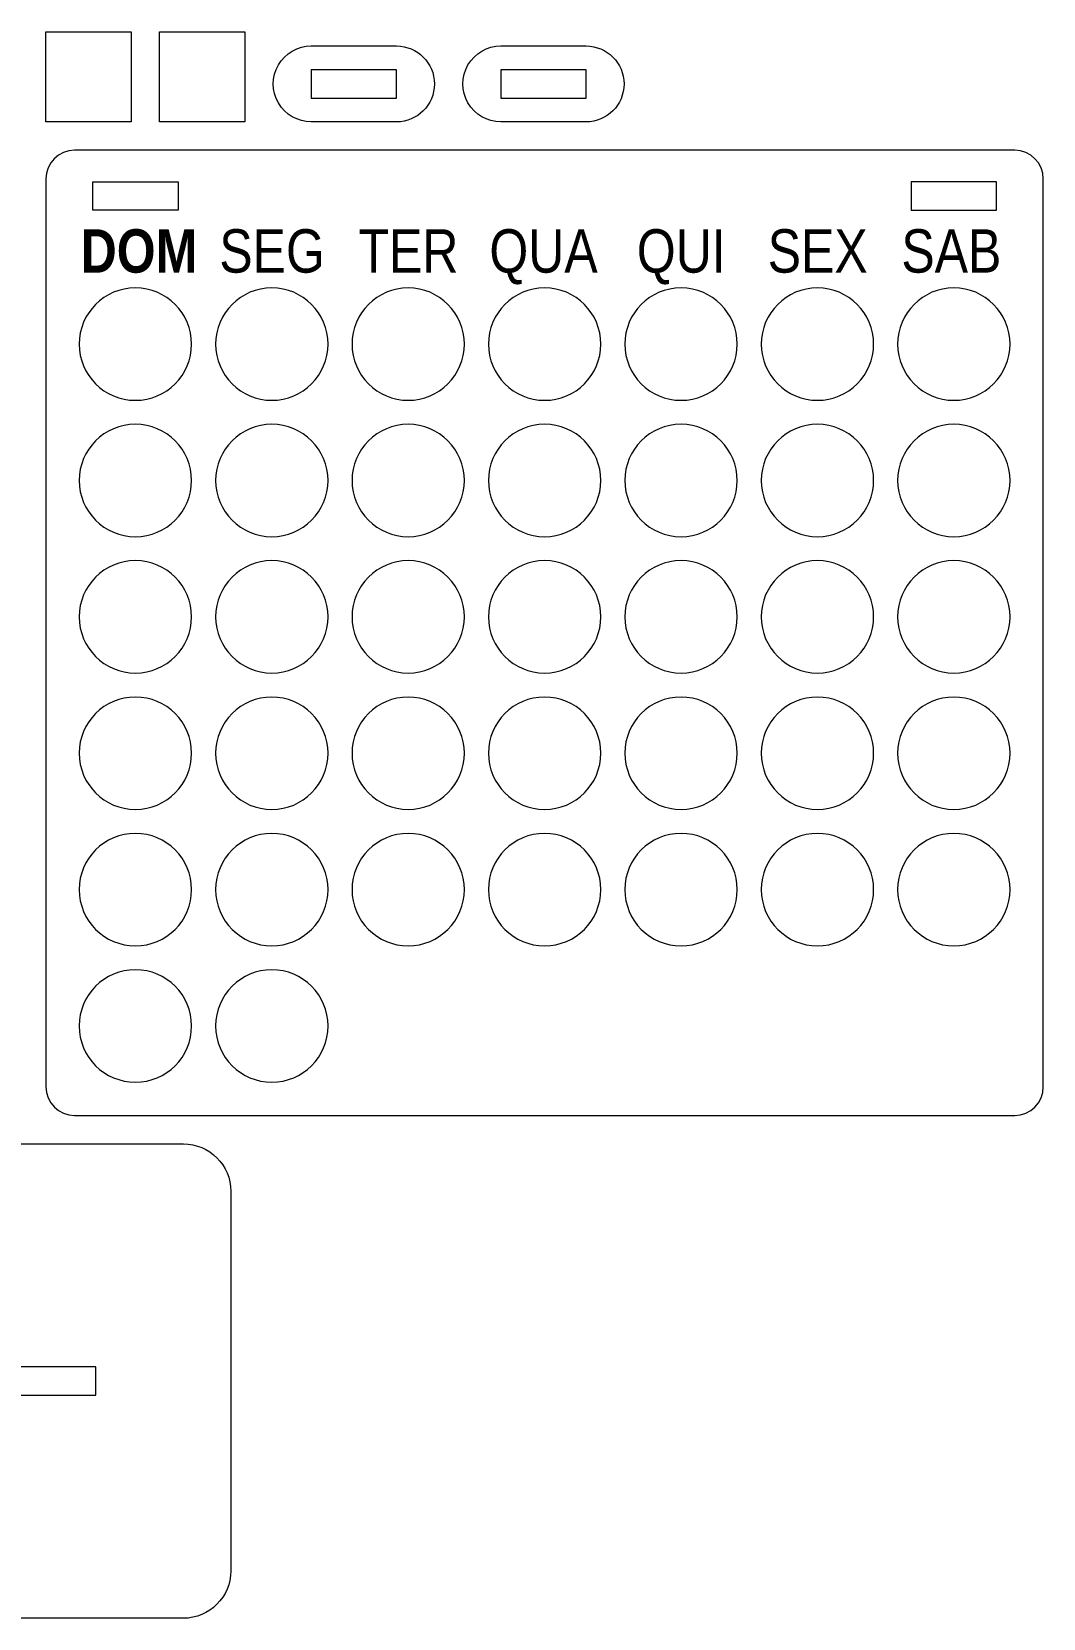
# Model space of a CAD drawing. Header units: millimetres. Extents: x -157 to 157, y -86 to 86.
# Drawn here: x 50.9 to 157.4, y -86.5 to 80.7 of the extents above; entities that cross this region are included whole.
import ezdxf

# ---------------------------------------------------------------- set-up
doc = ezdxf.new("R2010")
doc.units = ezdxf.units.MM
doc.header["$MEASUREMENT"] = 0
doc.layers.add('Camada 1', color=7, linetype='Continuous')
doc.styles.add('0', font='arialbd.ttf', dxfattribs={"height": 1})
doc.styles.add('1', font='Arial', dxfattribs={"height": 1})
doc.styles.add('2', font='Arial', dxfattribs={"height": 1})
doc.styles.add('3', font='Arial', dxfattribs={"height": 1})
doc.styles.add('4', font='Arial', dxfattribs={"height": 1})
doc.styles.add('5', font='Arial', dxfattribs={"height": 1})
doc.styles.add('6', font='Arial', dxfattribs={"height": 1})

msp = doc.modelspace()

# ---------------------------------------------------------------- linework, layer by layer
at = {"layer": 'Camada 1', "color": 250, "lineweight": 20}
for points, knots in [([(52.3573, 71.2132), (52.3573, 71.2132), (61.3343, 71.2132), (61.3343, 71.2132), (61.3343, 71.2132), (61.3343, 71.2132), (61.3343, 80.7132), (61.3343, 80.7132), (61.3343, 80.7132), (61.3343, 80.7132), (52.3573, 80.7132), (52.3573, 80.7132), (52.3573, 80.7132), (52.3573, 80.7132), (52.3573, 71.2132), (52.3573, 71.2132)], [0, 0, 0, 0, 0.2, 0.2, 0.2, 0.2, 0.4, 0.4, 0.4, 0.4, 0.6, 0.6, 0.6, 0.6, 1, 1, 1, 1]), ([(64.3343, 71.2132), (64.3343, 71.2132), (73.3113, 71.2132), (73.3113, 71.2132), (73.3113, 71.2132), (73.3113, 71.2132), (73.3113, 80.7132), (73.3113, 80.7132), (73.3113, 80.7132), (73.3113, 80.7132), (64.3343, 80.7132), (64.3343, 80.7132), (64.3343, 80.7132), (64.3343, 80.7132), (64.3343, 71.2132), (64.3343, 71.2132)], [0, 0, 0, 0, 0.2, 0.2, 0.2, 0.2, 0.4, 0.4, 0.4, 0.4, 0.6, 0.6, 0.6, 0.6, 1, 1, 1, 1]), ([(89.2883, 79.2132), (89.2883, 79.2132), (80.3113, 79.2132), (80.3113, 79.2132), (80.3113, 79.2132), (78.8822, 79.2132), (77.5617, 78.4508), (76.8472, 77.2132), (76.8472, 77.2132), (76.1327, 75.9756), (76.1327, 74.4508), (76.8472, 73.2132), (76.8472, 73.2132), (77.5617, 71.9756), (78.8822, 71.2132), (80.3113, 71.2132), (80.3113, 71.2132), (80.3113, 71.2132), (89.2883, 71.2132), (89.2883, 71.2132), (89.2883, 71.2132), (91.4974, 71.2132), (93.2883, 73.0041), (93.2883, 75.2132), (93.2883, 75.2132), (93.2883, 77.4223), (91.4975, 79.2132), (89.2883, 79.2132)], [0, 0, 0, 0, 0.125, 0.125, 0.125, 0.125, 0.25, 0.25, 0.25, 0.25, 0.375, 0.375, 0.375, 0.375, 0.5, 0.5, 0.5, 0.5, 0.625, 0.625, 0.625, 0.625, 0.75, 0.75, 0.75, 0.75, 1, 1, 1, 1]), ([(109.2653, 79.2132), (109.2653, 79.2132), (100.2883, 79.2132), (100.2883, 79.2132), (100.2883, 79.2132), (98.8592, 79.2132), (97.5387, 78.4508), (96.8242, 77.2132), (96.8242, 77.2132), (96.1097, 75.9756), (96.1097, 74.4508), (96.8242, 73.2132), (96.8242, 73.2132), (97.5387, 71.9756), (98.8592, 71.2132), (100.2883, 71.2132), (100.2883, 71.2132), (100.2883, 71.2132), (109.2653, 71.2132), (109.2653, 71.2132), (109.2653, 71.2132), (111.4744, 71.2132), (113.2653, 73.0041), (113.2653, 75.2132), (113.2653, 75.2132), (113.2653, 77.4223), (111.4745, 79.2132), (109.2653, 79.2132)], [0, 0, 0, 0, 0.125, 0.125, 0.125, 0.125, 0.25, 0.25, 0.25, 0.25, 0.375, 0.375, 0.375, 0.375, 0.5, 0.5, 0.5, 0.5, 0.625, 0.625, 0.625, 0.625, 0.75, 0.75, 0.75, 0.75, 1, 1, 1, 1]), ([(89.2883, 76.7132), (89.2883, 76.7132), (89.2883, 73.7132), (89.2883, 73.7132), (89.2883, 73.7132), (89.2883, 73.7132), (80.3113, 73.7132), (80.3113, 73.7132), (80.3113, 73.7132), (80.3113, 73.7132), (80.3113, 76.7132), (80.3113, 76.7132), (80.3113, 76.7132), (80.3113, 76.7132), (89.2883, 76.7132), (89.2883, 76.7132)], [0, 0, 0, 0, 0.2, 0.2, 0.2, 0.2, 0.4, 0.4, 0.4, 0.4, 0.6, 0.6, 0.6, 0.6, 1, 1, 1, 1]), ([(109.2653, 76.7132), (109.2653, 76.7132), (109.2653, 73.7132), (109.2653, 73.7132), (109.2653, 73.7132), (109.2653, 73.7132), (100.2883, 73.7132), (100.2883, 73.7132), (100.2883, 73.7132), (100.2883, 73.7132), (100.2883, 76.7132), (100.2883, 76.7132), (100.2883, 76.7132), (100.2883, 76.7132), (109.2653, 76.7132), (109.2653, 76.7132)], [0, 0, 0, 0, 0.2, 0.2, 0.2, 0.2, 0.4, 0.4, 0.4, 0.4, 0.6, 0.6, 0.6, 0.6, 1, 1, 1, 1]), ([(55.3573, 68.2132), (55.3573, 68.2132), (154.4435, 68.2132), (154.4435, 68.2132), (154.4435, 68.2132), (156.0958, 68.2132), (157.4435, 66.8634), (157.4435, 65.2132), (157.4435, 65.2132), (157.4435, 65.2132), (157.4435, -30.5), (157.4435, -30.5), (157.4435, -30.5), (157.4435, -32.15), (156.0935, -33.5), (154.4435, -33.5), (154.4435, -33.5), (154.4435, -33.5), (55.3573, -33.5), (55.3573, -33.5), (55.3573, -33.5), (53.7073, -33.5), (52.3573, -32.1523), (52.3573, -30.5), (52.3573, -30.5), (52.3573, -30.5), (52.3573, 65.2132), (52.3573, 65.2132), (52.3573, 65.2132), (52.3573, 66.8655), (53.705, 68.2132), (55.3573, 68.2132)], [0, 0, 0, 0, 0.11111111, 0.11111111, 0.11111111, 0.11111111, 0.22222222, 0.22222222, 0.22222222, 0.22222222, 0.33333333, 0.33333333, 0.33333333, 0.33333333, 0.44444444, 0.44444444, 0.44444444, 0.44444444, 0.55555556, 0.55555556, 0.55555556, 0.55555556, 0.66666667, 0.66666667, 0.66666667, 0.66666667, 0.77777778, 0.77777778, 0.77777778, 0.77777778, 1, 1, 1, 1]), ([(66.2799, 64.8949), (66.2799, 64.8949), (57.3029, 64.8949), (57.3029, 64.8949), (57.3029, 64.8949), (57.3029, 64.8949), (57.3029, 61.8949), (57.3029, 61.8949), (57.3029, 61.8949), (57.3029, 61.8949), (66.2799, 61.8949), (66.2799, 61.8949), (66.2799, 61.8949), (66.2799, 61.8949), (66.2799, 64.8949), (66.2799, 64.8949)], [0, 0, 0, 0, 0.2, 0.2, 0.2, 0.2, 0.4, 0.4, 0.4, 0.4, 0.6, 0.6, 0.6, 0.6, 1, 1, 1, 1]), ([(143.5209, 64.8949), (143.5209, 64.8949), (152.5209, 64.8949), (152.5209, 64.8949), (152.5209, 64.8949), (152.5209, 64.8949), (152.5209, 61.8949), (152.5209, 61.8949), (152.5209, 61.8949), (152.5209, 61.8949), (143.5209, 61.8949), (143.5209, 61.8949), (143.5209, 61.8949), (143.5209, 61.8949), (143.5209, 64.8949), (143.5209, 64.8949)], [0, 0, 0, 0, 0.2, 0.2, 0.2, 0.2, 0.4, 0.4, 0.4, 0.4, 0.6, 0.6, 0.6, 0.6, 1, 1, 1, 1]), ([(61.7799, 53.7133), (65.0503, 53.7133), (67.7026, 51.061), (67.7026, 47.7906), (67.7026, 47.7906), (67.7026, 44.5202), (65.0503, 41.8679), (61.7799, 41.8679), (61.7799, 41.8679), (58.5095, 41.8679), (55.8572, 44.5202), (55.8572, 47.7906), (55.8572, 47.7906), (55.8572, 51.061), (58.5095, 53.7133), (61.7799, 53.7133)], [0, 0, 0, 0, 0.2, 0.2, 0.2, 0.2, 0.4, 0.4, 0.4, 0.4, 0.6, 0.6, 0.6, 0.6, 1, 1, 1, 1]), ([(76.1534, 53.7133), (79.4238, 53.7133), (82.0761, 51.061), (82.0761, 47.7906), (82.0761, 47.7906), (82.0761, 44.5202), (79.4238, 41.8679), (76.1534, 41.8679), (76.1534, 41.8679), (72.883, 41.8679), (70.2307, 44.5202), (70.2307, 47.7906), (70.2307, 47.7906), (70.2307, 51.061), (72.883, 53.7133), (76.1534, 53.7133)], [0, 0, 0, 0, 0.2, 0.2, 0.2, 0.2, 0.4, 0.4, 0.4, 0.4, 0.6, 0.6, 0.6, 0.6, 1, 1, 1, 1]), ([(90.5269, 53.7133), (93.7973, 53.7133), (96.4496, 51.061), (96.4496, 47.7906), (96.4496, 47.7906), (96.4496, 44.5202), (93.7973, 41.8679), (90.5269, 41.8679), (90.5269, 41.8679), (87.2565, 41.8679), (84.6042, 44.5202), (84.6042, 47.7906), (84.6042, 47.7906), (84.6042, 51.061), (87.2565, 53.7133), (90.5269, 53.7133)], [0, 0, 0, 0, 0.2, 0.2, 0.2, 0.2, 0.4, 0.4, 0.4, 0.4, 0.6, 0.6, 0.6, 0.6, 1, 1, 1, 1]), ([(104.9004, 53.7133), (108.1708, 53.7133), (110.8231, 51.061), (110.8231, 47.7906), (110.8231, 47.7906), (110.8231, 44.5202), (108.1708, 41.8679), (104.9004, 41.8679), (104.9004, 41.8679), (101.63, 41.8679), (98.9777, 44.5202), (98.9777, 47.7906), (98.9777, 47.7906), (98.9777, 51.061), (101.63, 53.7133), (104.9004, 53.7133)], [0, 0, 0, 0, 0.2, 0.2, 0.2, 0.2, 0.4, 0.4, 0.4, 0.4, 0.6, 0.6, 0.6, 0.6, 1, 1, 1, 1]), ([(119.2739, 53.7133), (122.5443, 53.7133), (125.1966, 51.061), (125.1966, 47.7906), (125.1966, 47.7906), (125.1966, 44.5202), (122.5443, 41.8679), (119.2739, 41.8679), (119.2739, 41.8679), (116.0035, 41.8679), (113.3512, 44.5202), (113.3512, 47.7906), (113.3512, 47.7906), (113.3512, 51.061), (116.0035, 53.7133), (119.2739, 53.7133)], [0, 0, 0, 0, 0.2, 0.2, 0.2, 0.2, 0.4, 0.4, 0.4, 0.4, 0.6, 0.6, 0.6, 0.6, 1, 1, 1, 1]), ([(133.6474, 53.7133), (136.9178, 53.7133), (139.5701, 51.061), (139.5701, 47.7906), (139.5701, 47.7906), (139.5701, 44.5202), (136.9178, 41.8679), (133.6474, 41.8679), (133.6474, 41.8679), (130.377, 41.8679), (127.7247, 44.5202), (127.7247, 47.7906), (127.7247, 47.7906), (127.7247, 51.061), (130.377, 53.7133), (133.6474, 53.7133)], [0, 0, 0, 0, 0.2, 0.2, 0.2, 0.2, 0.4, 0.4, 0.4, 0.4, 0.6, 0.6, 0.6, 0.6, 1, 1, 1, 1]), ([(148.0209, 53.7133), (151.2913, 53.7133), (153.9436, 51.061), (153.9436, 47.7906), (153.9436, 47.7906), (153.9436, 44.5202), (151.2913, 41.8679), (148.0209, 41.8679), (148.0209, 41.8679), (144.7505, 41.8679), (142.0982, 44.5202), (142.0982, 47.7906), (142.0982, 47.7906), (142.0982, 51.061), (144.7505, 53.7133), (148.0209, 53.7133)], [0, 0, 0, 0, 0.2, 0.2, 0.2, 0.2, 0.4, 0.4, 0.4, 0.4, 0.6, 0.6, 0.6, 0.6, 1, 1, 1, 1]), ([(61.7799, 39.3397), (65.0503, 39.3397), (67.7026, 36.6874), (67.7026, 33.417), (67.7026, 33.417), (67.7026, 30.1466), (65.0503, 27.4943), (61.7799, 27.4943), (61.7799, 27.4943), (58.5095, 27.4943), (55.8572, 30.1466), (55.8572, 33.417), (55.8572, 33.417), (55.8572, 36.6874), (58.5095, 39.3397), (61.7799, 39.3397)], [0, 0, 0, 0, 0.2, 0.2, 0.2, 0.2, 0.4, 0.4, 0.4, 0.4, 0.6, 0.6, 0.6, 0.6, 1, 1, 1, 1]), ([(76.1534, 39.3397), (79.4238, 39.3397), (82.0761, 36.6874), (82.0761, 33.417), (82.0761, 33.417), (82.0761, 30.1466), (79.4238, 27.4943), (76.1534, 27.4943), (76.1534, 27.4943), (72.883, 27.4943), (70.2307, 30.1466), (70.2307, 33.417), (70.2307, 33.417), (70.2307, 36.6874), (72.883, 39.3397), (76.1534, 39.3397)], [0, 0, 0, 0, 0.2, 0.2, 0.2, 0.2, 0.4, 0.4, 0.4, 0.4, 0.6, 0.6, 0.6, 0.6, 1, 1, 1, 1]), ([(90.5269, 39.3397), (93.7973, 39.3397), (96.4496, 36.6874), (96.4496, 33.417), (96.4496, 33.417), (96.4496, 30.1466), (93.7973, 27.4943), (90.5269, 27.4943), (90.5269, 27.4943), (87.2565, 27.4943), (84.6042, 30.1466), (84.6042, 33.417), (84.6042, 33.417), (84.6042, 36.6874), (87.2565, 39.3397), (90.5269, 39.3397)], [0, 0, 0, 0, 0.2, 0.2, 0.2, 0.2, 0.4, 0.4, 0.4, 0.4, 0.6, 0.6, 0.6, 0.6, 1, 1, 1, 1]), ([(104.9004, 39.3397), (108.1708, 39.3397), (110.8231, 36.6874), (110.8231, 33.417), (110.8231, 33.417), (110.8231, 30.1466), (108.1708, 27.4943), (104.9004, 27.4943), (104.9004, 27.4943), (101.63, 27.4943), (98.9777, 30.1466), (98.9777, 33.417), (98.9777, 33.417), (98.9777, 36.6874), (101.63, 39.3397), (104.9004, 39.3397)], [0, 0, 0, 0, 0.2, 0.2, 0.2, 0.2, 0.4, 0.4, 0.4, 0.4, 0.6, 0.6, 0.6, 0.6, 1, 1, 1, 1]), ([(119.2739, 39.3397), (122.5443, 39.3397), (125.1966, 36.6874), (125.1966, 33.417), (125.1966, 33.417), (125.1966, 30.1466), (122.5443, 27.4943), (119.2739, 27.4943), (119.2739, 27.4943), (116.0035, 27.4943), (113.3512, 30.1466), (113.3512, 33.417), (113.3512, 33.417), (113.3512, 36.6874), (116.0035, 39.3397), (119.2739, 39.3397)], [0, 0, 0, 0, 0.2, 0.2, 0.2, 0.2, 0.4, 0.4, 0.4, 0.4, 0.6, 0.6, 0.6, 0.6, 1, 1, 1, 1]), ([(133.6474, 39.3397), (136.9178, 39.3397), (139.5701, 36.6874), (139.5701, 33.417), (139.5701, 33.417), (139.5701, 30.1466), (136.9178, 27.4943), (133.6474, 27.4943), (133.6474, 27.4943), (130.377, 27.4943), (127.7247, 30.1466), (127.7247, 33.417), (127.7247, 33.417), (127.7247, 36.6874), (130.377, 39.3397), (133.6474, 39.3397)], [0, 0, 0, 0, 0.2, 0.2, 0.2, 0.2, 0.4, 0.4, 0.4, 0.4, 0.6, 0.6, 0.6, 0.6, 1, 1, 1, 1]), ([(148.0209, 39.3397), (151.2913, 39.3397), (153.9436, 36.6874), (153.9436, 33.417), (153.9436, 33.417), (153.9436, 30.1466), (151.2913, 27.4943), (148.0209, 27.4943), (148.0209, 27.4943), (144.7505, 27.4943), (142.0982, 30.1466), (142.0982, 33.417), (142.0982, 33.417), (142.0982, 36.6874), (144.7505, 39.3397), (148.0209, 39.3397)], [0, 0, 0, 0, 0.2, 0.2, 0.2, 0.2, 0.4, 0.4, 0.4, 0.4, 0.6, 0.6, 0.6, 0.6, 1, 1, 1, 1]), ([(61.7799, 24.9661), (65.0503, 24.9661), (67.7026, 22.3138), (67.7026, 19.0434), (67.7026, 19.0434), (67.7026, 15.773), (65.0503, 13.1207), (61.7799, 13.1207), (61.7799, 13.1207), (58.5095, 13.1207), (55.8572, 15.773), (55.8572, 19.0434), (55.8572, 19.0434), (55.8572, 22.3138), (58.5095, 24.9661), (61.7799, 24.9661)], [0, 0, 0, 0, 0.2, 0.2, 0.2, 0.2, 0.4, 0.4, 0.4, 0.4, 0.6, 0.6, 0.6, 0.6, 1, 1, 1, 1]), ([(76.1534, 24.9661), (79.4238, 24.9661), (82.0761, 22.3138), (82.0761, 19.0434), (82.0761, 19.0434), (82.0761, 15.773), (79.4238, 13.1207), (76.1534, 13.1207), (76.1534, 13.1207), (72.883, 13.1207), (70.2307, 15.773), (70.2307, 19.0434), (70.2307, 19.0434), (70.2307, 22.3138), (72.883, 24.9661), (76.1534, 24.9661)], [0, 0, 0, 0, 0.2, 0.2, 0.2, 0.2, 0.4, 0.4, 0.4, 0.4, 0.6, 0.6, 0.6, 0.6, 1, 1, 1, 1]), ([(90.5269, 24.9661), (93.7973, 24.9661), (96.4496, 22.3138), (96.4496, 19.0434), (96.4496, 19.0434), (96.4496, 15.773), (93.7973, 13.1207), (90.5269, 13.1207), (90.5269, 13.1207), (87.2565, 13.1207), (84.6042, 15.773), (84.6042, 19.0434), (84.6042, 19.0434), (84.6042, 22.3138), (87.2565, 24.9661), (90.5269, 24.9661)], [0, 0, 0, 0, 0.2, 0.2, 0.2, 0.2, 0.4, 0.4, 0.4, 0.4, 0.6, 0.6, 0.6, 0.6, 1, 1, 1, 1]), ([(104.9004, 24.9661), (108.1708, 24.9661), (110.8231, 22.3138), (110.8231, 19.0434), (110.8231, 19.0434), (110.8231, 15.773), (108.1708, 13.1207), (104.9004, 13.1207), (104.9004, 13.1207), (101.63, 13.1207), (98.9777, 15.773), (98.9777, 19.0434), (98.9777, 19.0434), (98.9777, 22.3138), (101.63, 24.9661), (104.9004, 24.9661)], [0, 0, 0, 0, 0.2, 0.2, 0.2, 0.2, 0.4, 0.4, 0.4, 0.4, 0.6, 0.6, 0.6, 0.6, 1, 1, 1, 1]), ([(119.2739, 24.9661), (122.5443, 24.9661), (125.1966, 22.3138), (125.1966, 19.0434), (125.1966, 19.0434), (125.1966, 15.773), (122.5443, 13.1207), (119.2739, 13.1207), (119.2739, 13.1207), (116.0035, 13.1207), (113.3512, 15.773), (113.3512, 19.0434), (113.3512, 19.0434), (113.3512, 22.3138), (116.0035, 24.9661), (119.2739, 24.9661)], [0, 0, 0, 0, 0.2, 0.2, 0.2, 0.2, 0.4, 0.4, 0.4, 0.4, 0.6, 0.6, 0.6, 0.6, 1, 1, 1, 1]), ([(133.6474, 24.9661), (136.9178, 24.9661), (139.5701, 22.3138), (139.5701, 19.0434), (139.5701, 19.0434), (139.5701, 15.773), (136.9178, 13.1207), (133.6474, 13.1207), (133.6474, 13.1207), (130.377, 13.1207), (127.7247, 15.773), (127.7247, 19.0434), (127.7247, 19.0434), (127.7247, 22.3138), (130.377, 24.9661), (133.6474, 24.9661)], [0, 0, 0, 0, 0.2, 0.2, 0.2, 0.2, 0.4, 0.4, 0.4, 0.4, 0.6, 0.6, 0.6, 0.6, 1, 1, 1, 1]), ([(148.0209, 24.9661), (151.2913, 24.9661), (153.9436, 22.3138), (153.9436, 19.0434), (153.9436, 19.0434), (153.9436, 15.773), (151.2913, 13.1207), (148.0209, 13.1207), (148.0209, 13.1207), (144.7505, 13.1207), (142.0982, 15.773), (142.0982, 19.0434), (142.0982, 19.0434), (142.0982, 22.3138), (144.7505, 24.9661), (148.0209, 24.9661)], [0, 0, 0, 0, 0.2, 0.2, 0.2, 0.2, 0.4, 0.4, 0.4, 0.4, 0.6, 0.6, 0.6, 0.6, 1, 1, 1, 1]), ([(61.7799, 10.5925), (65.0503, 10.5925), (67.7026, 7.9402), (67.7026, 4.6698), (67.7026, 4.6698), (67.7026, 1.3994), (65.0503, -1.2529), (61.7799, -1.2529), (61.7799, -1.2529), (58.5095, -1.2529), (55.8572, 1.3994), (55.8572, 4.6698), (55.8572, 4.6698), (55.8572, 7.9402), (58.5095, 10.5925), (61.7799, 10.5925)], [0, 0, 0, 0, 0.2, 0.2, 0.2, 0.2, 0.4, 0.4, 0.4, 0.4, 0.6, 0.6, 0.6, 0.6, 1, 1, 1, 1]), ([(76.1534, 10.5925), (79.4238, 10.5925), (82.0761, 7.9402), (82.0761, 4.6698), (82.0761, 4.6698), (82.0761, 1.3994), (79.4238, -1.2529), (76.1534, -1.2529), (76.1534, -1.2529), (72.883, -1.2529), (70.2307, 1.3994), (70.2307, 4.6698), (70.2307, 4.6698), (70.2307, 7.9402), (72.883, 10.5925), (76.1534, 10.5925)], [0, 0, 0, 0, 0.2, 0.2, 0.2, 0.2, 0.4, 0.4, 0.4, 0.4, 0.6, 0.6, 0.6, 0.6, 1, 1, 1, 1]), ([(90.5269, 10.5925), (93.7973, 10.5925), (96.4496, 7.9402), (96.4496, 4.6698), (96.4496, 4.6698), (96.4496, 1.3994), (93.7973, -1.2529), (90.5269, -1.2529), (90.5269, -1.2529), (87.2565, -1.2529), (84.6042, 1.3994), (84.6042, 4.6698), (84.6042, 4.6698), (84.6042, 7.9402), (87.2565, 10.5925), (90.5269, 10.5925)], [0, 0, 0, 0, 0.2, 0.2, 0.2, 0.2, 0.4, 0.4, 0.4, 0.4, 0.6, 0.6, 0.6, 0.6, 1, 1, 1, 1]), ([(104.9004, 10.5925), (108.1708, 10.5925), (110.8231, 7.9402), (110.8231, 4.6698), (110.8231, 4.6698), (110.8231, 1.3994), (108.1708, -1.2529), (104.9004, -1.2529), (104.9004, -1.2529), (101.63, -1.2529), (98.9777, 1.3994), (98.9777, 4.6698), (98.9777, 4.6698), (98.9777, 7.9402), (101.63, 10.5925), (104.9004, 10.5925)], [0, 0, 0, 0, 0.2, 0.2, 0.2, 0.2, 0.4, 0.4, 0.4, 0.4, 0.6, 0.6, 0.6, 0.6, 1, 1, 1, 1]), ([(119.2739, 10.5925), (122.5443, 10.5925), (125.1966, 7.9402), (125.1966, 4.6698), (125.1966, 4.6698), (125.1966, 1.3994), (122.5443, -1.2529), (119.2739, -1.2529), (119.2739, -1.2529), (116.0035, -1.2529), (113.3512, 1.3994), (113.3512, 4.6698), (113.3512, 4.6698), (113.3512, 7.9402), (116.0035, 10.5925), (119.2739, 10.5925)], [0, 0, 0, 0, 0.2, 0.2, 0.2, 0.2, 0.4, 0.4, 0.4, 0.4, 0.6, 0.6, 0.6, 0.6, 1, 1, 1, 1]), ([(133.6474, 10.5925), (136.9178, 10.5925), (139.5701, 7.9402), (139.5701, 4.6698), (139.5701, 4.6698), (139.5701, 1.3994), (136.9178, -1.2529), (133.6474, -1.2529), (133.6474, -1.2529), (130.377, -1.2529), (127.7247, 1.3994), (127.7247, 4.6698), (127.7247, 4.6698), (127.7247, 7.9402), (130.377, 10.5925), (133.6474, 10.5925)], [0, 0, 0, 0, 0.2, 0.2, 0.2, 0.2, 0.4, 0.4, 0.4, 0.4, 0.6, 0.6, 0.6, 0.6, 1, 1, 1, 1]), ([(148.0209, 10.5925), (151.2913, 10.5925), (153.9436, 7.9402), (153.9436, 4.6698), (153.9436, 4.6698), (153.9436, 1.3994), (151.2913, -1.2529), (148.0209, -1.2529), (148.0209, -1.2529), (144.7505, -1.2529), (142.0982, 1.3994), (142.0982, 4.6698), (142.0982, 4.6698), (142.0982, 7.9402), (144.7505, 10.5925), (148.0209, 10.5925)], [0, 0, 0, 0, 0.2, 0.2, 0.2, 0.2, 0.4, 0.4, 0.4, 0.4, 0.6, 0.6, 0.6, 0.6, 1, 1, 1, 1]), ([(61.7799, -3.7811), (65.0503, -3.7811), (67.7026, -6.4334), (67.7026, -9.7038), (67.7026, -9.7038), (67.7026, -12.9742), (65.0503, -15.6265), (61.7799, -15.6265), (61.7799, -15.6265), (58.5095, -15.6265), (55.8572, -12.9742), (55.8572, -9.7038), (55.8572, -9.7038), (55.8572, -6.4334), (58.5095, -3.7811), (61.7799, -3.7811)], [0, 0, 0, 0, 0.2, 0.2, 0.2, 0.2, 0.4, 0.4, 0.4, 0.4, 0.6, 0.6, 0.6, 0.6, 1, 1, 1, 1]), ([(76.1534, -3.7811), (79.4238, -3.7811), (82.0761, -6.4334), (82.0761, -9.7038), (82.0761, -9.7038), (82.0761, -12.9742), (79.4238, -15.6265), (76.1534, -15.6265), (76.1534, -15.6265), (72.883, -15.6265), (70.2307, -12.9742), (70.2307, -9.7038), (70.2307, -9.7038), (70.2307, -6.4334), (72.883, -3.7811), (76.1534, -3.7811)], [0, 0, 0, 0, 0.2, 0.2, 0.2, 0.2, 0.4, 0.4, 0.4, 0.4, 0.6, 0.6, 0.6, 0.6, 1, 1, 1, 1]), ([(90.5269, -3.7811), (93.7973, -3.7811), (96.4496, -6.4334), (96.4496, -9.7038), (96.4496, -9.7038), (96.4496, -12.9742), (93.7973, -15.6265), (90.5269, -15.6265), (90.5269, -15.6265), (87.2565, -15.6265), (84.6042, -12.9742), (84.6042, -9.7038), (84.6042, -9.7038), (84.6042, -6.4334), (87.2565, -3.7811), (90.5269, -3.7811)], [0, 0, 0, 0, 0.2, 0.2, 0.2, 0.2, 0.4, 0.4, 0.4, 0.4, 0.6, 0.6, 0.6, 0.6, 1, 1, 1, 1]), ([(104.9004, -3.7811), (108.1708, -3.7811), (110.8231, -6.4334), (110.8231, -9.7038), (110.8231, -9.7038), (110.8231, -12.9742), (108.1708, -15.6265), (104.9004, -15.6265), (104.9004, -15.6265), (101.63, -15.6265), (98.9777, -12.9742), (98.9777, -9.7038), (98.9777, -9.7038), (98.9777, -6.4334), (101.63, -3.7811), (104.9004, -3.7811)], [0, 0, 0, 0, 0.2, 0.2, 0.2, 0.2, 0.4, 0.4, 0.4, 0.4, 0.6, 0.6, 0.6, 0.6, 1, 1, 1, 1]), ([(119.2739, -3.7811), (122.5443, -3.7811), (125.1966, -6.4334), (125.1966, -9.7038), (125.1966, -9.7038), (125.1966, -12.9742), (122.5443, -15.6265), (119.2739, -15.6265), (119.2739, -15.6265), (116.0035, -15.6265), (113.3512, -12.9742), (113.3512, -9.7038), (113.3512, -9.7038), (113.3512, -6.4334), (116.0035, -3.7811), (119.2739, -3.7811)], [0, 0, 0, 0, 0.2, 0.2, 0.2, 0.2, 0.4, 0.4, 0.4, 0.4, 0.6, 0.6, 0.6, 0.6, 1, 1, 1, 1]), ([(133.6474, -3.7811), (136.9178, -3.7811), (139.5701, -6.4334), (139.5701, -9.7038), (139.5701, -9.7038), (139.5701, -12.9742), (136.9178, -15.6265), (133.6474, -15.6265), (133.6474, -15.6265), (130.377, -15.6265), (127.7247, -12.9742), (127.7247, -9.7038), (127.7247, -9.7038), (127.7247, -6.4334), (130.377, -3.7811), (133.6474, -3.7811)], [0, 0, 0, 0, 0.2, 0.2, 0.2, 0.2, 0.4, 0.4, 0.4, 0.4, 0.6, 0.6, 0.6, 0.6, 1, 1, 1, 1]), ([(148.0209, -3.7811), (151.2913, -3.7811), (153.9436, -6.4334), (153.9436, -9.7038), (153.9436, -9.7038), (153.9436, -12.9742), (151.2913, -15.6265), (148.0209, -15.6265), (148.0209, -15.6265), (144.7505, -15.6265), (142.0982, -12.9742), (142.0982, -9.7038), (142.0982, -9.7038), (142.0982, -6.4334), (144.7505, -3.7811), (148.0209, -3.7811)], [0, 0, 0, 0, 0.2, 0.2, 0.2, 0.2, 0.4, 0.4, 0.4, 0.4, 0.6, 0.6, 0.6, 0.6, 1, 1, 1, 1]), ([(61.7799, -18.1547), (65.0503, -18.1547), (67.7026, -20.807), (67.7026, -24.0774), (67.7026, -24.0774), (67.7026, -27.3478), (65.0503, -30.0001), (61.7799, -30.0001), (61.7799, -30.0001), (58.5095, -30.0001), (55.8572, -27.3478), (55.8572, -24.0774), (55.8572, -24.0774), (55.8572, -20.807), (58.5095, -18.1547), (61.7799, -18.1547)], [0, 0, 0, 0, 0.2, 0.2, 0.2, 0.2, 0.4, 0.4, 0.4, 0.4, 0.6, 0.6, 0.6, 0.6, 1, 1, 1, 1]), ([(76.1534, -18.1547), (79.4238, -18.1547), (82.0761, -20.807), (82.0761, -24.0774), (82.0761, -24.0774), (82.0761, -27.3478), (79.4238, -30.0001), (76.1534, -30.0001), (76.1534, -30.0001), (72.883, -30.0001), (70.2307, -27.3478), (70.2307, -24.0774), (70.2307, -24.0774), (70.2307, -20.807), (72.883, -18.1547), (76.1534, -18.1547)], [0, 0, 0, 0, 0.2, 0.2, 0.2, 0.2, 0.4, 0.4, 0.4, 0.4, 0.6, 0.6, 0.6, 0.6, 1, 1, 1, 1]), ([(-152.4438, -36.5), (-155.1934, -36.5), (-157.4435, -38.7503), (-157.4435, -41.4998), (-157.4435, -41.4998), (-157.4435, -41.4998), (-157.4435, -81.5001), (-157.4435, -81.5001), (-157.4435, -81.5001), (-157.4435, -84.2496), (-155.1932, -86.5), (-152.4438, -86.5), (-152.4438, -86.5), (-152.4438, -86.5), (66.8382, -86.5), (66.8382, -86.5), (66.8382, -86.5), (69.5876, -86.5), (71.8379, -84.2498), (71.8379, -81.5001), (71.8379, -81.5001), (71.8379, -81.5001), (71.8379, -41.4998), (71.8379, -41.4998), (71.8379, -41.4998), (71.8379, -38.7501), (69.588, -36.5), (66.8382, -36.5), (66.8382, -36.5), (66.8382, -36.5), (-152.4438, -36.5), (-152.4438, -36.5)], [0, 0, 0, 0, 0.11111111, 0.11111111, 0.11111111, 0.11111111, 0.22222222, 0.22222222, 0.22222222, 0.22222222, 0.33333333, 0.33333333, 0.33333333, 0.33333333, 0.44444444, 0.44444444, 0.44444444, 0.44444444, 0.55555556, 0.55555556, 0.55555556, 0.55555556, 0.66666667, 0.66666667, 0.66666667, 0.66666667, 0.77777778, 0.77777778, 0.77777778, 0.77777778, 1, 1, 1, 1]), ([(-143.203, -62.9998), (-143.203, -62.9998), (-143.203, -59.9998), (-143.203, -59.9998), (-143.203, -59.9998), (-143.203, -59.9998), (57.5974, -59.9998), (57.5974, -59.9998), (57.5974, -59.9998), (57.5974, -59.9998), (57.5974, -62.9998), (57.5974, -62.9998), (57.5974, -62.9998), (57.5974, -62.9998), (-143.203, -62.9998), (-143.203, -62.9998)], [0, 0, 0, 0, 0.2, 0.2, 0.2, 0.2, 0.4, 0.4, 0.4, 0.4, 0.6, 0.6, 0.6, 0.6, 1, 1, 1, 1])]:
    msp.add_open_spline(points, degree=3, knots=knots, dxfattribs=at)

# ---------------------------------------------------------------- texts
at = {"layer": 'Camada 1', "color": 114, "width": 0.824665}
for s, style, p in [('DOM', '0', (56.0117, 55.322)), ('SEG', '1', (70.6214, 55.322)), ('TER', '2', (85.2878, 55.322)), ('QUA', '3', (99.0797, 55.322)), ('QUI', '4', (114.6168, 55.322)), ('SEX', '5', (128.4059, 55.322)), ('SAB', '6', (142.4906, 55.322))]:
    msp.add_text(s, height=4.572, dxfattribs=dict(at, style=style)).set_placement(p)

doc.saveas('drawing.dxf')
